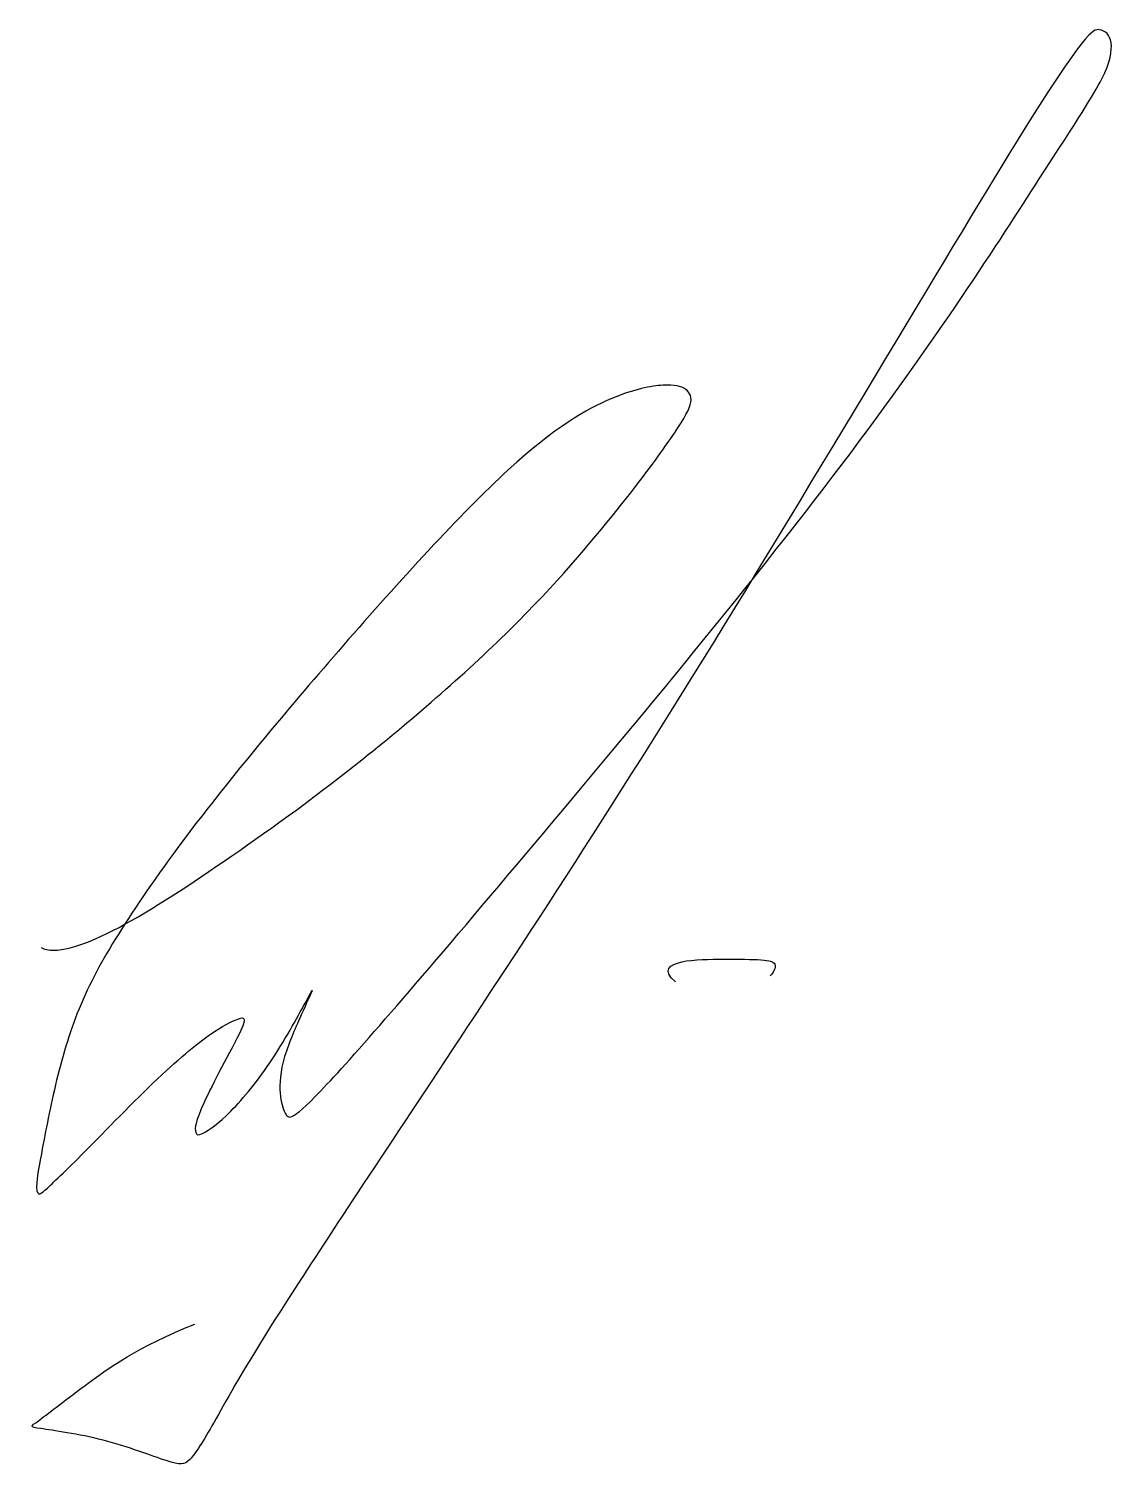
# Model space of a CAD drawing. Header units: inches. Extents: x 26.23 to 32.92, y 21.34 to 30.2.
import ezdxf

# ---------------------------------------------------------------- set-up
doc = ezdxf.new("R2010")
doc.units = ezdxf.units.IN
doc.header["$MEASUREMENT"] = 0
doc.layers.add('Sign', color=5, linetype='Continuous')

msp = doc.modelspace()

# ---------------------------------------------------------------- linework, layer by layer
at = {"layer": 'Sign'}
for points in [[(26.3099, 24.531), (26.3929, 24.4867), (26.7151, 24.5833), (27.4214, 25.0449), (28.2335, 25.6239), (29.2644, 26.5099), (29.9233, 27.2924), (30.2223, 27.7069), (30.3409, 27.896), (30.3005, 27.9848), (30.1766, 28.0144), (29.8696, 27.9606), (29.2879, 27.6376), (28.1239, 26.3554), (27.2671, 25.3204), (26.8442, 24.7174), (26.5747, 24.269), (26.4185, 23.8114), (26.3188, 23.3081), (26.2703, 23.0416), (26.2936, 23.0071), (26.3084, 23.0071), (26.5585, 23.2476), (27.0888, 23.7963), (27.4102, 24.0446), (27.5399, 24.0986), (27.5642, 24.0986), (27.5642, 24.0527), (27.4156, 23.7801), (27.3076, 23.5668), (27.259, 23.44), (27.259, 23.3833), (27.2831, 23.361), (27.4641, 23.4869), (27.7427, 23.8254), (27.9866, 24.279), (27.9866, 24.2739), (27.9137, 24.1165), (27.78, 23.8102), (27.78, 23.5919), (27.8172, 23.4921), (27.8765, 23.4379), (29.1151, 24.8785), (31.4456, 27.6738), (32.6173, 29.5099), (32.8946, 29.9256), (32.9309, 30.136), (32.8494, 30.2148), (32.7027, 30.1713), (30.2752, 26.0551), (28.5357, 23.4322), (27.6248, 22.0563), (27.3536, 21.556), (27.2168, 21.3365), (27.1435, 21.3365), (26.6966, 21.5087), (26.2241, 21.5734), (26.2497, 21.5734), (26.5345, 21.8002), (26.9081, 22.0678), (27.2577, 22.2076)], [(30.2233, 24.3185), (30.1355, 24.3931), (30.2409, 24.459), (30.5307, 24.459), (30.781, 24.459), (30.8521, 24.4373), (30.836, 24.3867), (30.808, 24.3566)]]:
    msp.add_open_spline(points, degree=3, dxfattribs=at)

doc.saveas('drawing.dxf')
